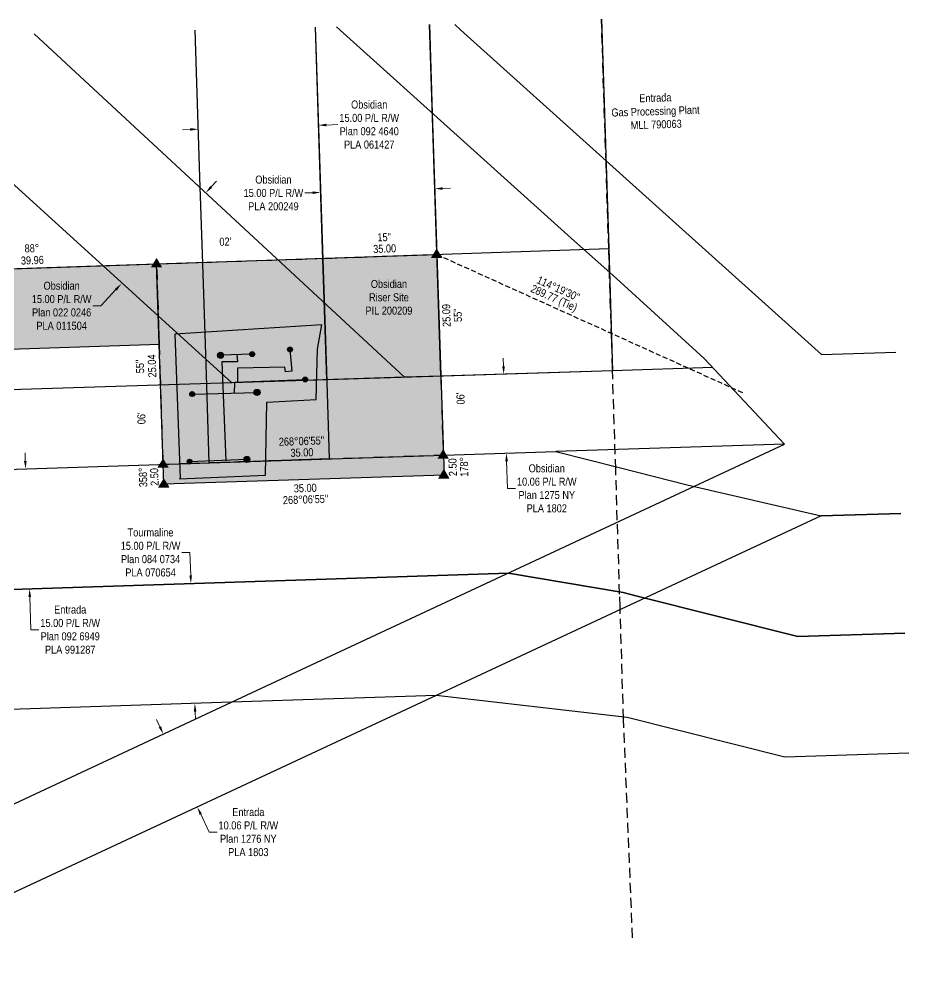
# Model space of a CAD drawing. Extents: x 644966 to 652863, y 5830791 to 5835764.
# Drawn here: x 649605 to 650716, y 5830865 to 5832062 of the extents above; entities that cross this region are included whole.
import ezdxf
from ezdxf.enums import TextEntityAlignment as Align

# ---------------------------------------------------------------- set-up
doc = ezdxf.new("R2010")
doc.units = 0
doc.header["$LTSCALE"] = 5
doc.header["$PDSIZE"] = 0.5
doc.linetypes.add('foc-ACCESSROAD', pattern=[3.75, 2.5, -1.25])
doc.linetypes.add('foc-TIELINE', pattern=[1.875, 1.25, -0.625])
doc.layers.get('Defpoints').update_dxf_attribs({"color": 9})
for name, color, linetype in [('AS-FENCE', 48, 'foc-FENCE'), ('AS-ROADS', 254, 'Continuous'), ('AS-SYMBOL', 7, 'Continuous'), ('C-RW', 13, 'Continuous'), ('C-WS', 13, 'foc-ACCESSROAD'), ('F-RW', 190, 'Continuous'), ('F-WS', 190, 'foc-ACCESSROAD'), ('L-BD', 7, 'Continuous'), ('L-BD1', 253, 'Continuous'), ('L-MON', 1, 'Continuous'), ('L-TIE', 7, 'foc-TIELINE'), ('P-PROPOSED', 10, 'Continuous'), ('P-PROPOSED-H', 21, 'Continuous')]:
    doc.layers.add(name, color=color, linetype=linetype)
doc.layers.add('AS-PIPE-AG', color=7, linetype='Continuous', true_color=0x7d00fa)
for name, color, linetype, lineweight in [('C-RW-T', 13, 'Continuous', 9), ('C-WS-T', 13, 'Continuous', 9), ('F-RW-T', 190, 'Continuous', 9), ('F-WS-T', 190, 'Continuous', 9)]:
    doc.layers.add(name, color=color, linetype=linetype, lineweight=lineweight)
doc.styles.add('175L', font='ARIALN.TTF', dxfattribs={"height": 20})
doc.styles.add('80CG', font='ARIALN.TTF', dxfattribs={"height": 10})
doc.styles.add('80L', font='ARIALN.TTF', dxfattribs={"height": 10})
doc.styles.add('foc-LtypeFont', font='ARIALN.TTF', dxfattribs={"height": 7.35})
doc.linetypes.add('foc-FENCE', pattern='A,10,-1,["X",foc-LtypeFont,S=0.2,R=0,X=-0.625,Y=-0.75],-1.24', length=12.24)
doc.dimstyles.new('Compass 5 000', dxfattribs={"dimscale": 5, "dimtxt": 9, "dimasz": 2, "dimexe": 0.2, "dimexo": 0.0625, "dimgap": 0.5, "dimtad": 0, "dimtih": 1, "dimtoh": 1, "dimzin": 0, "dimdsep": 46, "dimtxsty": '80CG', "dimcen": 0.1, "dimse1": 1, "dimse2": 1, "dimclrd": 256, "dimclrt": 256, "dimaunit": 1, "dimadec": 4, "dimazin": 0, "dimtfac": 0.06, "dimtofl": 0, "dimtmove": 0, "dimatfit": 1, "dimfxl": 0.2, "dimtolj": 1, "dimtzin": 0, "dimlwd": -1, "dimarcsym": 0})

# ---------------------------------------------------------------- blocks, each defined once
blk = doc.blocks.new('*D406')
at = {"layer": 'Defpoints', "color": 0, "transparency": 16777216}
for p in [(649668.9, 5831502.2), (649617.8, 5831350.6), (649673.9, 5831352.4)]:
    blk.add_point(p, dxfattribs=at)
at = {"layer": 'F-RW-T', "transparency": 16777216}
for p, q in [((649612.5, 5831510.4), (649612.2, 5831520.4)), ((649618.2, 5831340.6), (649619.5, 5831299.6)), ((649619.5, 5831299.6), (649629.5, 5831299.6))]:
    blk.add_line(p, q, dxfattribs=at)
for points in [[(649614.2, 5831510.4), (649610.9, 5831510.3), (649612.9, 5831500.4)], [(649619.8, 5831340.6), (649616.5, 5831340.5), (649617.8, 5831350.6)]]:
    blk.add_solid(points, dxfattribs=at)
at = {"layer": 'F-RW-T', "transparency": 16777216, "insert": (649668.6, 5831299.6), "char_height": 10, "attachment_point": 5, "style": '80CG'}
blk.add_mtext('\\A1;Entrada\\P15.00 P/L R/W\\PPlan 092 6949\\PPLA 991287', dxfattribs=at)
blk = doc.blocks.new('*D407')
at = {"layer": 'Defpoints', "color": 0, "transparency": 16777216}
for p in [(649819.3, 5831357.2), (649732, 5831354.3), (649737, 5831204.5)]:
    blk.add_point(p, dxfattribs=at)
at = {"layer": 'F-RW-T', "transparency": 16777216}
for p, q in [((649818, 5831396), (649808, 5831396)), ((649819, 5831367.2), (649818, 5831396)), ((649824.6, 5831197.4), (649824.9, 5831187.4))]:
    blk.add_line(p, q, dxfattribs=at)
for points in [[(649820.6, 5831367.3), (649817.3, 5831367.2), (649819.3, 5831357.2)], [(649826.2, 5831197.4), (649822.9, 5831197.3), (649824.2, 5831207.4)]]:
    blk.add_solid(points, dxfattribs=at)
at = {"layer": 'F-RW-T', "transparency": 16777216, "insert": (649768.9, 5831396), "char_height": 10, "attachment_point": 5, "style": '80CG'}
blk.add_mtext('\\A1;Tourmaline\\P15.00 P/L R/W\\PPlan 084 0734\\PPLA 070654', dxfattribs=at)
blk = doc.blocks.new('*D408')
at = {"layer": 'Defpoints', "color": 0, "transparency": 16777216}
for p in [(649652.3, 5831107.3), (649827.3, 5831078.1), (649694.8, 5831016.2)]:
    blk.add_point(p, dxfattribs=at)
at = {"layer": 'F-RW-T', "transparency": 16777216}
for p, q in [((649780.6, 5831178.2), (649776.3, 5831187.3)), ((649831.6, 5831069), (649841.9, 5831046.7)), ((649841.9, 5831046.7), (649851.9, 5831046.7))]:
    blk.add_line(p, q, dxfattribs=at)
for points in [[(649782.1, 5831178.9), (649779.1, 5831177.5), (649784.8, 5831169.2)], [(649833.1, 5831069.7), (649830.1, 5831068.3), (649827.3, 5831078.1)]]:
    blk.add_solid(points, dxfattribs=at)
at = {"layer": 'F-RW-T', "transparency": 16777216, "insert": (649891, 5831046.7), "char_height": 10, "attachment_point": 5, "style": '80CG'}
blk.add_mtext('\\A1;Entrada\\P10.06 P/L R/W\\PPlan 1276 NY\\PPLA 1803', dxfattribs=at)
blk = doc.blocks.new('PIG')
h = blk.add_hatch(color=255)
h.dxf.hatch_style = 1
edge = h.paths.add_edge_path()
edge.add_arc((0, 0), 0.85, 0, 360)
at = {"layer": 'AS-SYMBOL'}
h = blk.add_hatch(color=13, dxfattribs=at)
h.dxf.hatch_style = 1
h.paths.add_polyline_path([(-0.1, 0, 1), (-0.55, 0, 1)])
h = blk.add_hatch(color=13, dxfattribs=at)
h.dxf.hatch_style = 1
h.paths.add_polyline_path([(0.1, 0, 1), (0.55, 0, 1)])
at = {"layer": 'AS-SYMBOL', "color": 13}
for centre, radius in [((0, 0), 0.75), ((-0.33, 0), 0.225), ((0.33, 0), 0.225)]:
    blk.add_circle(centre, radius, dxfattribs=at)
blk = doc.blocks.new('RISER')
h = blk.add_hatch(color=255)
h.dxf.hatch_style = 1
edge = h.paths.add_edge_path()
edge.add_arc((0, 0), 0.7, 0, 360)
blk.add_hatch(color=13).paths.add_polyline_path([(0.58, -0.15), (-0.58, -0.15, 0.774597)])
at = {"color": 13}
blk.add_line((-0.58, -0.15), (0.58, -0.15), dxfattribs=at)
blk.add_circle((0, 0), 0.6, dxfattribs=at)
blk = doc.blocks.new('*D409')
at = {"layer": 'C-RW-T', "transparency": 16777216}
for p, q in [((649844.6, 5831852.6), (649851.4, 5831859.9)), ((649725.6, 5831724.4), (649706.9, 5831704.2)), ((649706.9, 5831704.2), (649696.9, 5831704.2))]:
    blk.add_line(p, q, dxfattribs=at)
for points in [[(649843.3, 5831853.7), (649845.8, 5831851.5), (649837.8, 5831845.3)], [(649724.4, 5831725.5), (649726.9, 5831723.2), (649732.4, 5831731.7)]]:
    blk.add_solid(points, dxfattribs=at)
at = {"layer": 'Defpoints', "color": 0, "transparency": 16777216}
for p in [(649737.4, 5831938.3), (649837.8, 5831845.3), (649632.1, 5831824.8)]:
    blk.add_point(p, dxfattribs=at)
at = {"layer": 'C-RW-T', "transparency": 16777216, "insert": (649657.9, 5831704.2), "char_height": 10, "attachment_point": 5, "style": '80CG'}
blk.add_mtext('\\A1;Obsidian\\P15.00 P/L R/W\\PPlan 022 0246\\PPLA 011504', dxfattribs=at)
blk = doc.blocks.new('*D410')
at = {"layer": 'C-RW-T', "transparency": 16777216}
for p, q in [((649988.6, 5831930), (650002.9, 5831930.5)), ((649818.7, 5831924.5), (649808.7, 5831924.2))]:
    blk.add_line(p, q, dxfattribs=at)
for points in [[(649988.5, 5831931.7), (649988.6, 5831928.4), (649978.6, 5831929.7)], [(649818.6, 5831926.2), (649818.7, 5831922.9), (649828.6, 5831924.8)]]:
    blk.add_solid(points, dxfattribs=at)
at = {"layer": 'Defpoints', "color": 0, "transparency": 16777216}
for p in [(649826.8, 5831981), (649976.8, 5831985.8), (649828.6, 5831924.8)]:
    blk.add_point(p, dxfattribs=at)
at = {"layer": 'C-RW-T', "transparency": 16777216, "insert": (650041.9, 5831930.5), "char_height": 10, "attachment_point": 5, "style": '80CG'}
blk.add_mtext('\\A1;Obsidian\\P15.00 P/L R/W\\PPlan 092 4640\\PPLA 061427', dxfattribs=at)
blk = doc.blocks.new('*D411')
at = {"layer": 'C-RW-T', "transparency": 16777216}
for p, q in [((650133.6, 5831850.7), (650143.6, 5831851)), ((649971.4, 5831845.4), (649961.4, 5831845.1))]:
    blk.add_line(p, q, dxfattribs=at)
for points in [[(649971.3, 5831847.1), (649971.4, 5831843.8), (649981.4, 5831845.8)], [(650133.6, 5831852.4), (650133.7, 5831849.1), (650123.6, 5831850.4)]]:
    blk.add_solid(points, dxfattribs=at)
at = {"layer": 'Defpoints', "color": 0, "transparency": 16777216}
for p in [(649980.8, 5831861.9), (650123.1, 5831866.6), (649981.4, 5831845.8)]:
    blk.add_point(p, dxfattribs=at)
at = {"layer": 'C-RW-T', "transparency": 16777216, "insert": (649922.3, 5831845.1), "char_height": 10, "attachment_point": 5, "style": '80CG'}
blk.add_mtext('\\A1;Obsidian\\P15.00 P/L R/W\\PPLA 200249', dxfattribs=at)
blk = doc.blocks.new('STRIA')
blk.add_hatch(color=255).paths.add_polyline_path([(-0.04, 1.52), (-1.47, -0.87), (1.39, -0.87)])
blk = doc.blocks.new('STRIAA')
blk.add_blockref('STRIA', (0, 0))
blk = doc.blocks.new('STRIB')
at = {"color": 1}
blk.add_solid([(-1.12, -0.67), (-0.04, 1.13), (1.04, -0.67)], dxfattribs=at)
blk = doc.blocks.new('STRIBB')
blk.add_blockref('STRIB', (0, 0))
blk = doc.blocks.new('STRICC')
for name in ['STRIAA', 'STRIBB']:
    blk.add_blockref(name, (0, 0))
blk = doc.blocks.new('fdspike')
blk.add_blockref('STRICC', (0, 0))
blk = doc.blocks.new('TRIA')
blk.add_hatch(color=255).paths.add_polyline_path([(-0.04, 1.52), (-1.47, -0.87), (1.39, -0.87)])
blk = doc.blocks.new('TRIAA')
blk.add_blockref('TRIA', (0, 0))
blk = doc.blocks.new('TRIB')
at = {"color": 1}
blk.add_lwpolyline([(-1.12, -0.67), (-0.04, 1.13), (1.04, -0.67)], close=True, dxfattribs=at)
blk = doc.blocks.new('TRIBB')
blk.add_blockref('TRIB', (0, 0))
blk = doc.blocks.new('TRICC')
for name in ['TRIAA', 'TRIBB']:
    blk.add_blockref(name, (0, 0))
blk = doc.blocks.new('plspike')
blk.add_blockref('TRICC', (0, 0))
blk = doc.blocks.new('*D426')
at = {"layer": 'C-RW-T', "transparency": 16777216}
for p, q in [((650209.6, 5831628.7), (650209.3, 5831638.7)), ((650213.5, 5831510), (650214.6, 5831476.1)), ((650214.6, 5831476.1), (650224.6, 5831476.1))]:
    blk.add_line(p, q, dxfattribs=at)
for points in [[(650211.2, 5831628.8), (650207.9, 5831628.7), (650209.9, 5831618.7)], [(650215.1, 5831510.1), (650211.8, 5831510), (650213.1, 5831520)]]:
    blk.add_solid(points, dxfattribs=at)
at = {"layer": 'Defpoints', "color": 0, "transparency": 16777216}
for p in [(650277.4, 5831620.9), (650280.6, 5831522.2), (650213.1, 5831520)]:
    blk.add_point(p, dxfattribs=at)
at = {"layer": 'C-RW-T', "transparency": 16777216, "insert": (650263.6, 5831476.1), "char_height": 10, "attachment_point": 5, "style": '80CG'}
blk.add_mtext('\\A1;Obsidian\\P10.06 P/L R/W\\PPlan 1275 NY\\PPLA 1802', dxfattribs=at)

msp = doc.modelspace()

# ---------------------------------------------------------------- hatches: boundary and pattern name
at = {"layer": 'P-PROPOSED-H', "linetype": 'Continuous'}
h = msp.add_hatch(color=256, dxfattribs=at)
h.dxf.hatch_style = 1
h.paths.add_polyline_path([(650134.469, 5831517.664), (650135.291, 5831492.685), (649785.587, 5831481.178), (649784.765, 5831506.157), (649776.529, 5831756.445), (650126.22, 5831768.352)])
h = msp.add_hatch(color=256, dxfattribs=at)
h.dxf.hatch_style = 1
h.paths.add_polyline_path([(649085.398, 5831475.799), (649124.429, 5831555.201), (649238.322, 5831638.19), (649380.61, 5831642.775), (649779.956, 5831656.459), (649776.532, 5831756.37), (649377.288, 5831742.689), (649204.331, 5831737.116), (649080.714, 5831647.041)])

# ---------------------------------------------------------------- linework, layer by layer
at = {"layer": 'AS-FENCE', "flags": 128}
msp.add_lwpolyline([(649804.873, 5831487.846), (649912.333, 5831492.596), (649914.213, 5831583.766), (649975.533, 5831587.306), (649977.553, 5831649.876), (649982.753, 5831680.236), (649799.083, 5831668.676), (649805.973, 5831489.046)], close=True, dxfattribs=at)
at = {"layer": 'AS-PIPE-AG', "flags": 128}
for points in [[(649895.823, 5831643.756), (649856.303, 5831642.526)], [(649876.723, 5831643.226), (649877.283, 5831634.266), (649857.733, 5831634.036), (649862.843, 5831510.376)], [(649942.943, 5831649.466), (649945.473, 5831622.736), (649937.543, 5831621.786), (649936.383, 5831627.546), (649877.593, 5831626.296), (649877.503, 5831609.696)], [(649873.873, 5831594.786), (649873.943, 5831608.686), (649961.843, 5831612.156)], [(649820.663, 5831593.996), (649901.763, 5831595.966)], [(649889.183, 5831512.156), (649817.723, 5831509.476)]]:
    msp.add_lwpolyline(points, dxfattribs=at)
at = {"layer": 'AS-ROADS', "const_width": 39.988, "flags": 128}
msp.add_lwpolyline([(649024.159, 5830884.683), (649019.733, 5830992.606), (649020.713, 5831177.616), (649028.143, 5831345.196), (649045.613, 5831446.696), (649088.943, 5831540.516), (649166.673, 5831633.576), (649242.593, 5831673.286), (649354.793, 5831694.686), (649516.083, 5831699.866), (649730.883, 5831714.636), (649911.123, 5831722.846)], dxfattribs=at)
at = {"layer": 'C-RW'}
for points in [[(650331.879, 5832062.243), (650340.93, 5831775.607), (650345.747, 5831623.069), (650131.225, 5831616.308), (650116.978, 5832055.456)], [(649974.623, 5832052.121), (649983.627, 5831774.643), (649985.228, 5831724.564), (649988.538, 5831622.434), (649992.071, 5831512.82), (649872.715, 5831508.894), (649842.161, 5831507.981), (649838.618, 5831617.745), (649837.365, 5831656.308), (649833.699, 5831769.25), (649830.589, 5831865.06), (649824.633, 5832048.606)], [(650116.978, 5832055.456), (650120.561, 5831945.012), (650126.293, 5831768.326), (650131.225, 5831616.308), (650086.105, 5831614.886), (649988.88, 5831611.822), (649985.29, 5831724.552), (649983.662, 5831774.644), (649974.646, 5832052.121)], [(649623.629, 5832043.896), (650086.105, 5831614.886), (649870.592, 5831608.094), (649396.8, 5832038.581)]]:
    msp.add_lwpolyline(points, dxfattribs=at)
at = {"layer": 'C-RW', "flags": 128}
for points in [[(650470.874, 5831627.013), (650345.747, 5831623.069)], [(650560.456, 5831531.357), (650274.919, 5831522.031)]]:
    msp.add_lwpolyline(points, dxfattribs=at)
at = {"layer": 'C-WS', "flags": 128}
msp.add_lwpolyline([(649776.833, 5831756.416), (650126.293, 5831768.326), (650134.433, 5831517.416), (649784.713, 5831506.126)], close=True, dxfattribs=at)
at = {"layer": 'F-RW'}
for points in [[(649401.245, 5830894.944), (649398.701, 5830988.941), (649869.803, 5831208.866), (650560.503, 5831531.306), (650460.143, 5831638.471), (650346.012, 5831742.321), (650298.255, 5831784.887), (650160.134, 5831909.355), (650005.747, 5832048.465), (650001.003, 5832052.739)], [(650148.692, 5832055.456), (650155.721, 5832049.127), (650341.961, 5831881.688), (650606.455, 5831643.233), (650699.288, 5831646.26)], [(648413.674, 5831711.625), (648778.643, 5831723.486), (649204.583, 5831736.896), (650340.929, 5831775.641), (650341.865, 5831746.018), (650345.747, 5831623.069), (649382.363, 5831592.706), (648932.562, 5831578.432), (648653.223, 5831569.356), (648418.546, 5831561.731)], [(650715.621, 5831145.342), (650560.708, 5831140.279), (650363.793, 5831190.033), (650125.673, 5831217.326), (649869.803, 5831208.866), (648576.213, 5831166.096), (648653.223, 5831569.356), (648779.833, 5831673.616), (648778.643, 5831723.486), (648928.483, 5831728.204), (648931.865, 5831604.557), (648790.356, 5831488.028), (648758.669, 5831322.1), (648939.443, 5831328.426), (649089.301, 5831333.097), (650215.694, 5831370.339), (650358.846, 5831345.997), (650376.424, 5831341.552), (650576.95, 5831290.888), (650710.733, 5831295.257)], [(650710.733, 5831295.249), (650576.951, 5831290.88), (650376.424, 5831341.552), (650358.854, 5831346.019), (650215.694, 5831370.339), (649089.13, 5831333.091), (649085.532, 5831476.109), (649085.343, 5831483.056), (649385.062, 5831492.967), (650274.919, 5831522.031), (650353.983, 5831502.093), (650438.76, 5831480.62), (650606.109, 5831441.608), (650705.856, 5831444.831)], [(650705.856, 5831444.831), (650606.109, 5831441.608), (649501.018, 5830925.718), (649501.777, 5830897.68)]]:
    msp.add_lwpolyline(points, dxfattribs=at)
at = {"layer": 'F-WS'}
msp.add_lwpolyline([(650370.731, 5830914.853), (650359.483, 5831188.081), (650355.066, 5831327.956), (650354.561, 5831343.959), (650351.647, 5831436.241), (650349.631, 5831500.072), (650345.663, 5831625.726), (650341.972, 5831742.615), (650340.93, 5831775.607), (650337.555, 5831882.49), (650331.879, 5832062.243)], dxfattribs=at)
at = {"layer": 'L-TIE', "flags": 128}
msp.add_lwpolyline([(650126.301, 5831768.324), (650508.916, 5831595.37)], dxfattribs=at)
at = {"layer": 'P-PROPOSED'}
for points in [[(650134.469, 5831517.664), (650135.291, 5831492.685), (649785.587, 5831481.178), (649784.765, 5831506.157), (649776.529, 5831756.445), (650126.22, 5831768.352)], [(649085.398, 5831475.799), (649124.429, 5831555.201), (649238.322, 5831638.19), (649380.61, 5831642.775), (649779.956, 5831656.459), (649776.532, 5831756.37), (649377.288, 5831742.689), (649204.331, 5831737.116), (649080.714, 5831647.041)]]:
    msp.add_lwpolyline(points, close=True, dxfattribs=at)

# ---------------------------------------------------------------- block references
at = {"layer": 'AS-SYMBOL', "xscale": 4.9984738, "yscale": 4.9984738, "zscale": 4.9984738}
for name, p in [('PIG', (649856.293, 5831642.396)), ('RISER', (649895.823, 5831643.756)), ('RISER', (649943.033, 5831649.596)), ('RISER', (649961.893, 5831612.166)), ('RISER', (649820.843, 5831593.926)), ('PIG', (649901.813, 5831595.986)), ('RISER', (649817.703, 5831509.566)), ('PIG', (649889.153, 5831512.326))]:
    msp.add_blockref(name, p, dxfattribs=at)
at = {"layer": 'L-MON', "xscale": 4.9984738, "yscale": 4.9984738, "zscale": 4.9984738}
for name, p in [('fdspike', (650126.293, 5831768.326)), ('fdspike', (649776.603, 5831756.402)), ('fdspike', (650134.433, 5831517.416)), ('fdspike', (649784.713, 5831506.126)), ('plspike', (650135.23, 5831492.666)), ('plspike', (649785.523, 5831481.244))]:
    msp.add_blockref(name, p, dxfattribs=at)

# ---------------------------------------------------------------- texts
at = {"layer": 'C-WS-T', "insert": (650036.746, 5831736.497), "char_height": 9.99707, "attachment_point": 1, "style": '175L'}
msp.add_mtext_dynamic_manual_height_columns('\\pi7.17628;Obsidian\\P\\pi4.9566;Riser Site\\P\\pi0.48997;PIL 200209', width=58.17327, gutter_width=99.971, heights=[0], dxfattribs=at)
at = {"layer": 'L-BD', "style": '80L'}
for s, p in [("114°19'30''", (650278.075, 5831725.773)), ('289.77 (Tie)', (650272.207, 5831712.792))]:
    msp.add_text(s, height=9.99695, rotation=335.6756, dxfattribs=at).set_placement(p, align=Align.MIDDLE)
at = {"layer": 'L-BD1', "style": '80L'}
for s, height, rotation, p in [("02'", 9.9969, 1.953, (649862.3, 5831784.377)), ("15''", 9.9969, 1.953, (650060.672, 5831789.843)), ('88°', 9.9969, 1.953, (649620.791, 5831776.099)), ('35.00', 9.9969, 1.953, (650061.158, 5831775.606)), ('39.96', 9.9969, 1.953, (649621.302, 5831761.112)), ('25.09', 9.9969, 91.8568, (650138.268, 5831692.106)), ("55''", 9.9969, 91.8568, (650152.506, 5831692.567)), ('25.04', 9.9969, 91.8568, (649770.732, 5831628.974)), ("55''", 9.9969, 91.8568, (649755.744, 5831628.488)), ("06'", 9.9969, 91.8568, (650155.888, 5831588.341)), ("06'", 9.9969, 91.8568, (649757.478, 5831563.69)), ('2.50', 9.9969, 91.8568, (650146.103, 5831502.523)), ('178°', 9.9969, 91.8568, (650160.341, 5831502.985)), ('358°', 9.9969, 91.8568, (649759.483, 5831489.881)), ('2.50', 9.9969, 91.8568, (649773.721, 5831490.343)), ('35.00', 9.9969, 1.896, (649962.033, 5831476.515)), ("268°06'55''", 9.99695, 1.896, (649962.504, 5831462.277))]:
    msp.add_text(s, height=height, rotation=rotation, dxfattribs=at).set_placement(p, align=Align.MIDDLE)
at = {"layer": 'L-BD1', "insert": (649928.638, 5831539.235), "char_height": 9.99695, "width": 56.29018, "attachment_point": 1, "rotation": 1.896, "line_spacing_factor": 0.855, "style": '80L'}
msp.add_mtext("\\pi0.21024;268°06'55''\\P\\pi14.32598;35.00", dxfattribs=at)

# ---------------------------------------------------------------- dimensions: what is measured, and where the dimension line sits
at = {"layer": 'C-RW-T'}
for base, p1, p2, angle, text, picture, middle in [((649828.649, 5831924.845), (649976.774, 5831985.832), (649826.828, 5831980.967), 181.858577, 'Obsidian\\P15.00 P/L R/W\\PPlan 092 4640\\PPLA 061427', '*D410', (650041.94, 5831930.498)), ((649837.767, 5831845.254), (649632.101, 5831824.786), (649737.429, 5831938.331), 47.149839, 'Obsidian\\P15.00 P/L R/W\\PPlan 022 0246\\PPLA 011504', '*D409', (649657.861, 5831704.23)), ((649981.351, 5831845.773), (650123.106, 5831866.567), (649980.825, 5831861.943), 181.861041, 'Obsidian\\P15.00 P/L R/W\\PPLA 200249', '*D411', (649922.275, 5831845.124)), ((650213.13, 5831520.013), (650277.372, 5831620.914), (650280.596, 5831522.216), 271.870709, 'Obsidian\\P10.06 P/L R/W\\PPlan 1275 NY\\PPLA 1802', '*D426', (650263.649, 5831476.141))]:
    dim = msp.add_linear_dim(base=base, p1=p1, p2=p2, angle=angle, text=text, dimstyle='Compass 5 000', dxfattribs=at)
    dim.commit()
    dim.dimension.update_dxf_attribs({"geometry": picture, "text_midpoint": middle, "dimtype": 161})
at = {"layer": 'F-RW-T'}
for base, p1, p2, angle, text, picture, middle in [((649617.832, 5831350.572), (649668.917, 5831502.238), (649673.87, 5831352.424), 271.893665, 'Entrada\\P15.00 P/L R/W\\PPlan 092 6949\\PPLA 991287', '*D406', (649668.602, 5831299.622)), ((649819.284, 5831357.232), (649736.989, 5831204.475), (649732.034, 5831354.348), 91.893665, 'Tourmaline\\P15.00 P/L R/W\\PPlan 084 0734\\PPLA 070654', '*D407', (649768.916, 5831396.031)), ((649827.333, 5831078.052), (649652.277, 5831107.318), (649694.818, 5831016.19), 295.024613, 'Entrada\\P10.06 P/L R/W\\PPlan 1276 NY\\PPLA 1803', '*D408', (649891.033, 5831046.747))]:
    dim = msp.add_linear_dim(base=base, p1=p1, p2=p2, angle=angle, text=text, dimstyle='Compass 5 000', dxfattribs=at)
    dim.commit()
    dim.dimension.update_dxf_attribs({"geometry": picture, "text_midpoint": middle, "dimtype": 161})

# ---------------------------------------------------------------- next in the draw order: texts
at = {"layer": 'F-WS-T', "insert": (650343.253, 5831967.188), "char_height": 9.99707, "attachment_point": 1, "rotation": 1.867499, "style": '175L', "bg_fill": 2}
msp.add_mtext_dynamic_manual_height_columns('\\pi35.73556;Entrada\\P\\pi0.36735;Gas Processing Plant\\P\\pi23.94502;MLL 790063', width=110.17056, gutter_width=99.971, heights=[0], dxfattribs=at)

doc.saveas('drawing.dxf')
